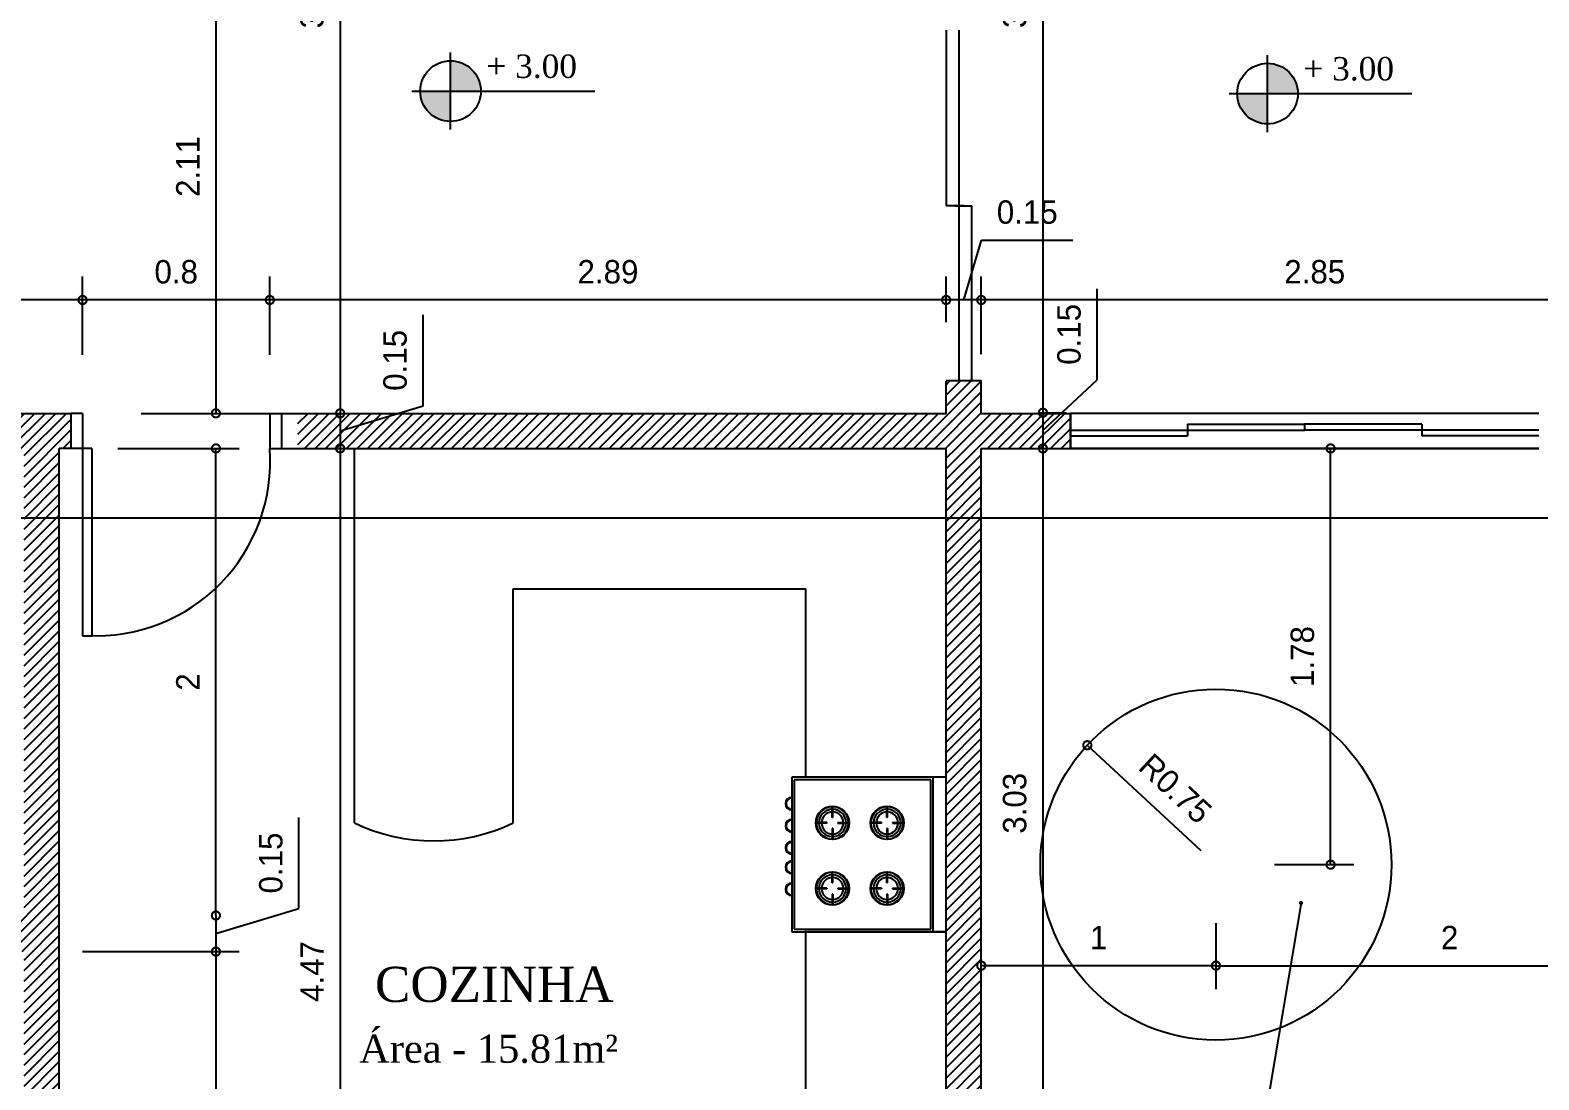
# Model space of a CAD drawing. Extents: x 130 to 509, y 87 to 225.
# Drawn here: x 300.79 to 307.24, y 127.39 to 131.88 of the extents above; entities that cross this region are included whole.
import ezdxf

# ---------------------------------------------------------------- set-up
doc = ezdxf.new("R2010")
doc.units = 0
doc.header["$LTSCALE"] = 7
doc.linetypes.add('ACAD_ISO05W100', pattern=[37.5, 24, -3, 0.5, -3, 0.5, -3, 0.5, -3])
doc.linetypes.add('HIDDEN', pattern=[0.375, 0.25, -0.125])
doc.layers.get('0').update_dxf_attribs({"linetype": 'CONTINUOUS'})
doc.layers.get('DEFPOINTS').update_dxf_attribs({"linetype": 'CONTINUOUS'})
for name, color, linetype in [('01', 7, 'CONTINUOUS'), ('02', 2, 'CONTINUOUS'), ('03', 3, 'CONTINUOUS'), ('06', 6, 'CONTINUOUS'), ('20', 2, 'CONTINUOUS'), ('20T', 2, 'HIDDEN'), ('40', 4, 'CONTINUOUS'), ('CORTE', 5, 'ACAD_ISO05W100'), ('COTAS', 7, 'CONTINUOUS'), ('TEXTO', 3, 'CONTINUOUS')]:
    doc.layers.add(name, color=color, linetype=linetype)
doc.styles.add('TIMES', font='times.ttf')
doc.dimstyles.get("Standard").update_dxf_attribs({"dimtxt": 0.18, "dimasz": 0.18, "dimexe": 0.18, "dimexo": 0.0625, "dimgap": 0.09, "dimtad": 0, "dimtih": 1, "dimtoh": 1, "dimdec": 4, "dimzin": 0, "dimdsep": 46, "dimtxsty": 'Standard', "dimcen": 0.09, "dimadec": 0, "dimazin": 0, "dimtfac": 1, "dimtdec": 4, "dimtofl": 0, "dimtmove": 0, "dimatfit": 3, "dimfxl": 1, "dimtolj": 1, "dimtzin": 0, "dimarcsym": 0})
pattern_1 = [(45, (0, -11.625876), (-0.0224506403, 0.0224506403), [])]

# ---------------------------------------------------------------- blocks, each defined once
blk = doc.blocks.new('_DOTSMALL')
at = {"color": 0, "linetype": 'ByBlock', "const_width": 0.5}
blk.add_lwpolyline([(-0.0625, 0, 1), (0.0625, 0, 1)], format="xyb", close=True, dxfattribs=at)
blk = doc.blocks.new('*D93')
at = {"color": 0, "linetype": 'ByBlock'}
for p, q in [((301.0487, 143.9741), (301.6882, 143.9741)), ((301.5882, 143.9741), (301.5882, 141.8641)), ((301.2685, 141.8641), (301.6882, 141.8641))]:
    blk.add_line(p, q, dxfattribs=at)
at = {"layer": 'DEFPOINTS', "color": 0, "linetype": 'ByBlock'}
for p in [(300.7987, 143.9741), (301.0185, 141.8641), (301.5882, 141.8641)]:
    blk.add_point(p, dxfattribs=at)
at = {"color": 0, "linetype": 'ByBlock', "xscale": 0.07, "yscale": 0.07, "zscale": 0.07}
for p, rotation in [((301.5882, 143.9741), 90), ((301.5882, 141.8641), 270)]:
    blk.add_blockref('_DOTSMALL', p, dxfattribs=dict(at, rotation=rotation))
at = {"color": 2, "linetype": 'ByBlock', "insert": (301.4682, 142.9191), "char_height": 0.1, "attachment_point": 5, "rotation": 90}
blk.add_mtext('\\A1;2.11', dxfattribs=at)
blk = doc.blocks.new('*D94')
at = {"layer": 'COTAS', "color": 0}
for p, q in [((301.9432, 128.1219), (301.9432, 128.5119)), ((301.5882, 128.0154), (301.9432, 128.1219)), ((301.5882, 128.0926), (301.5882, 127.9382)), ((301.0185, 127.9382), (301.6882, 127.9382))]:
    blk.add_line(p, q, dxfattribs=at)
at = {"layer": 'DEFPOINTS', "color": 0}
for p in [(301.5882, 128.0926), (300.7685, 127.9382), (301.5882, 127.9382)]:
    blk.add_point(p, dxfattribs=at)
at = {"layer": 'COTAS', "color": 0, "xscale": 0.07, "yscale": 0.07, "zscale": 0.07}
for p, rotation in [((301.5882, 128.0926), 90), ((301.5882, 127.9382), 270)]:
    blk.add_blockref('_DOTSMALL', p, dxfattribs=dict(at, rotation=rotation))
at = {"layer": 'COTAS', "color": 2, "insert": (301.8232, 128.3169), "char_height": 0.1, "attachment_point": 5, "rotation": 90}
blk.add_mtext('\\A1;0.15', dxfattribs=at)
blk = doc.blocks.new('*D95')
at = {"layer": 'COTAS', "color": 0}
for p, q in [((301.5882, 127.9382), (301.5882, 125.6182)), ((301.1685, 125.6182), (301.6882, 125.6182))]:
    blk.add_line(p, q, dxfattribs=at)
at = {"layer": 'DEFPOINTS', "color": 0}
for p in [(300.7685, 127.9382), (300.9185, 125.6182), (301.5882, 125.6182)]:
    blk.add_point(p, dxfattribs=at)
at = {"layer": 'COTAS', "color": 0, "xscale": 0.07, "yscale": 0.07, "zscale": 0.07}
for p, rotation in [((301.5882, 127.9382), 90), ((301.5882, 125.6182), 270)]:
    blk.add_blockref('_DOTSMALL', p, dxfattribs=dict(at, rotation=rotation))
at = {"layer": 'COTAS', "color": 2, "insert": (301.4682, 126.7782), "char_height": 0.1, "attachment_point": 5, "rotation": 90}
blk.add_mtext('\\A1;2.32', dxfattribs=at)
blk = doc.blocks.new('*D181')
at = {"layer": 'COTAS', "color": 0}
for p, q in [((301.1685, 130.0882), (301.6882, 130.0882)), ((301.5882, 128.0926), (301.5882, 130.0882))]:
    blk.add_line(p, q, dxfattribs=at)
at = {"layer": 'DEFPOINTS', "color": 0}
for p in [(300.9185, 130.0882), (301.5882, 130.0882), (301.5882, 128.0926)]:
    blk.add_point(p, dxfattribs=at)
at = {"layer": 'COTAS', "color": 0, "xscale": 0.07, "yscale": 0.07, "zscale": 0.07}
for p, rotation in [((301.5882, 130.0882), 90), ((301.5882, 128.0926), 270)]:
    blk.add_blockref('_DOTSMALL', p, dxfattribs=dict(at, rotation=rotation))
at = {"layer": 'COTAS', "color": 2, "insert": (301.4682, 129.0904), "char_height": 0.1, "attachment_point": 5, "rotation": 90}
blk.add_mtext('\\A1;2', dxfattribs=at)
blk = doc.blocks.new('*D189')
at = {"color": 0, "linetype": 'ByBlock'}
for p, q in [((305.1085, 145.414), (305.2218, 145.414)), ((305.1218, 145.414), (305.1218, 141.8668)), ((305.1085, 141.8668), (305.2218, 141.8668))]:
    blk.add_line(p, q, dxfattribs=at)
at = {"layer": 'DEFPOINTS', "color": 0, "linetype": 'ByBlock'}
for p in [(304.8585, 145.414), (304.8585, 141.8668), (305.1218, 141.8668)]:
    blk.add_point(p, dxfattribs=at)
at = {"color": 0, "linetype": 'ByBlock', "xscale": 0.07, "yscale": 0.07, "zscale": 0.07}
for p, rotation in [((305.1218, 145.414), 90), ((305.1218, 141.8668), 270)]:
    blk.add_blockref('_DOTSMALL', p, dxfattribs=dict(at, rotation=rotation))
at = {"color": 2, "linetype": 'ByBlock', "insert": (305.0018, 143.6404), "char_height": 0.1, "attachment_point": 5, "rotation": 90}
blk.add_mtext('\\A1;3.55', dxfattribs=at)
blk = doc.blocks.new('*D190')
at = {"layer": 'COTAS', "color": 0}
for p, q in [((305.3538, 130.3807), (305.3538, 130.7707)), ((305.1218, 130.1646), (305.3538, 130.3807)), ((305.1218, 130.241), (305.1218, 130.0882)), ((304.9048, 130.0882), (305.0218, 130.0882))]:
    blk.add_line(p, q, dxfattribs=at)
at = {"layer": 'DEFPOINTS', "color": 0}
for p in [(304.8585, 130.241), (305.1218, 130.0882), (305.1548, 130.0882)]:
    blk.add_point(p, dxfattribs=at)
at = {"layer": 'COTAS', "color": 0, "xscale": 0.07, "yscale": 0.07, "zscale": 0.07}
for p, rotation in [((305.1218, 130.241), 90), ((305.1218, 130.0882), 270)]:
    blk.add_blockref('_DOTSMALL', p, dxfattribs=dict(at, rotation=rotation))
at = {"layer": 'COTAS', "color": 2, "insert": (305.2338, 130.5757), "char_height": 0.1, "attachment_point": 5, "rotation": 90}
blk.add_mtext('\\A1;0.15', dxfattribs=at)
blk = doc.blocks.new('*D191')
at = {"layer": 'COTAS', "color": 0}
for p, q in [((305.1218, 130.0882), (305.1218, 127.0561)), ((305.1085, 127.0561), (305.2218, 127.0561))]:
    blk.add_line(p, q, dxfattribs=at)
at = {"layer": 'DEFPOINTS', "color": 0}
for p in [(305.1548, 130.0882), (304.8585, 127.0561), (305.1218, 127.0561)]:
    blk.add_point(p, dxfattribs=at)
at = {"layer": 'COTAS', "color": 0, "xscale": 0.07, "yscale": 0.07, "zscale": 0.07}
for p, rotation in [((305.1218, 130.0882), 90), ((305.1218, 127.0561), 270)]:
    blk.add_blockref('_DOTSMALL', p, dxfattribs=dict(at, rotation=rotation))
at = {"layer": 'COTAS', "color": 2, "insert": (305.0018, 128.5721), "char_height": 0.1, "attachment_point": 5, "rotation": 90}
blk.add_mtext('\\A1;3.03', dxfattribs=at)
blk = doc.blocks.new('*D205')
at = {"color": 0, "linetype": 'ByBlock'}
blk.add_line((305.7877, 139.9947), (305.3017, 140.4461), dxfattribs=at)
at = {"layer": 'DEFPOINTS', "color": 0, "linetype": 'ByBlock'}
for p in [(305.3017, 140.4461), (305.8511, 139.9358)]:
    blk.add_point(p, dxfattribs=at)
at = {"color": 0, "linetype": 'ByBlock', "xscale": 0.07, "yscale": 0.07, "zscale": 0.07, "rotation": 137.1084638490073}
blk.add_blockref('_DOTSMALL', (305.3017, 140.4461), dxfattribs=at)
at = {"color": 2, "linetype": 'ByBlock', "insert": (305.6777, 140.2607), "char_height": 0.1, "attachment_point": 5, "rotation": 317.10846}
blk.add_mtext('\\A1;R0.75', dxfattribs=at)
blk = doc.blocks.new('*D206')
at = {"color": 0, "linetype": 'ByBlock'}
for p, q in [((305.8611, 139.6858), (305.8611, 139.4041)), ((307.8585, 139.6858), (307.8585, 139.4041)), ((305.8611, 139.5041), (307.8585, 139.5041))]:
    blk.add_line(p, q, dxfattribs=at)
at = {"layer": 'DEFPOINTS', "color": 0, "linetype": 'ByBlock'}
for p in [(305.8611, 139.9358), (307.8585, 139.9358), (307.8585, 139.5041)]:
    blk.add_point(p, dxfattribs=at)
at = {"color": 0, "linetype": 'ByBlock', "xscale": 0.07, "yscale": 0.07, "zscale": 0.07, "rotation": 180}
blk.add_blockref('_DOTSMALL', (305.8611, 139.5041), dxfattribs=at)
at = {"color": 0, "linetype": 'ByBlock', "xscale": 0.07, "yscale": 0.07, "zscale": 0.07}
blk.add_blockref('_DOTSMALL', (307.8585, 139.5041), dxfattribs=at)
at = {"color": 2, "linetype": 'ByBlock', "insert": (306.8598, 139.6241), "char_height": 0.1, "attachment_point": 5}
blk.add_mtext('\\A1;2', dxfattribs=at)
blk = doc.blocks.new('*D209')
at = {"layer": 'COTAS', "color": 0}
for p, q in [((305.8611, 127.8782), (304.8585, 127.8782)), ((304.8585, 127.701), (304.8585, 127.7782))]:
    blk.add_line(p, q, dxfattribs=at)
at = {"layer": 'DEFPOINTS', "color": 0}
for p in [(305.8611, 128.3099), (304.8585, 127.951), (304.8585, 127.8782)]:
    blk.add_point(p, dxfattribs=at)
at = {"layer": 'COTAS', "color": 0, "xscale": 0.07, "yscale": 0.07, "zscale": 0.07, "rotation": 180}
blk.add_blockref('_DOTSMALL', (304.8585, 127.8782), dxfattribs=at)
at = {"layer": 'COTAS', "color": 0, "xscale": 0.07, "yscale": 0.07, "zscale": 0.07}
blk.add_blockref('_DOTSMALL', (305.8611, 127.8782), dxfattribs=at)
at = {"layer": 'COTAS', "color": 2, "insert": (305.3598, 127.9982), "char_height": 0.1, "attachment_point": 5}
blk.add_mtext('\\A1;1', dxfattribs=at)
blk = doc.blocks.new('*D210')
at = {"color": 0, "linetype": 'ByBlock'}
for p, q in [((306.1111, 141.7141), (306.4511, 141.7141)), ((306.3511, 139.9358), (306.3511, 141.7141)), ((306.1111, 139.9358), (306.4511, 139.9358))]:
    blk.add_line(p, q, dxfattribs=at)
at = {"layer": 'DEFPOINTS', "color": 0, "linetype": 'ByBlock'}
for p in [(305.8611, 141.7141), (306.3511, 141.7141), (305.8611, 139.9358)]:
    blk.add_point(p, dxfattribs=at)
at = {"color": 0, "linetype": 'ByBlock', "xscale": 0.07, "yscale": 0.07, "zscale": 0.07}
for p, rotation in [((306.3511, 141.7141), 90), ((306.3511, 139.9358), 270)]:
    blk.add_blockref('_DOTSMALL', p, dxfattribs=dict(at, rotation=rotation))
at = {"color": 2, "linetype": 'ByBlock', "insert": (306.2311, 140.8249), "char_height": 0.1, "attachment_point": 5, "rotation": 90}
blk.add_mtext('\\A1;1.78', dxfattribs=at)
blk = doc.blocks.new('*D245')
at = {"color": 0, "linetype": 'ByBlock'}
for p, q in [((304.8585, 130.491), (304.8585, 130.8225)), ((307.7085, 130.4882), (307.7085, 130.8225)), ((307.7085, 130.7225), (304.8585, 130.7225))]:
    blk.add_line(p, q, dxfattribs=at)
at = {"layer": 'DEFPOINTS', "color": 0, "linetype": 'ByBlock'}
for p in [(304.8585, 130.7225), (304.8585, 130.241), (307.7085, 130.2382)]:
    blk.add_point(p, dxfattribs=at)
at = {"color": 0, "linetype": 'ByBlock', "xscale": 0.07, "yscale": 0.07, "zscale": 0.07, "rotation": 180}
blk.add_blockref('_DOTSMALL', (304.8585, 130.7225), dxfattribs=at)
at = {"color": 0, "linetype": 'ByBlock', "xscale": 0.07, "yscale": 0.07, "zscale": 0.07}
blk.add_blockref('_DOTSMALL', (307.7085, 130.7225), dxfattribs=at)
at = {"color": 2, "linetype": 'ByBlock', "insert": (306.2835, 130.8425), "char_height": 0.1, "attachment_point": 5}
blk.add_mtext('\\A1;2.85', dxfattribs=at)
blk = doc.blocks.new('*D246')
at = {"layer": '01', "color": 0}
for p, q in [((304.7835, 130.7225), (304.86, 130.9775)), ((304.86, 130.9775), (305.25, 130.9775)), ((304.7085, 130.6282), (304.7085, 130.8225)), ((304.8585, 130.7225), (304.7085, 130.7225))]:
    blk.add_line(p, q, dxfattribs=at)
at = {"layer": 'DEFPOINTS', "color": 0}
for p in [(304.7085, 130.7225), (304.7085, 130.3782), (304.8585, 130.241)]:
    blk.add_point(p, dxfattribs=at)
at = {"layer": '01', "color": 0, "xscale": 0.07, "yscale": 0.07, "zscale": 0.07, "rotation": 180}
blk.add_blockref('_DOTSMALL', (304.7085, 130.7225), dxfattribs=at)
at = {"layer": '01', "color": 0, "xscale": 0.07, "yscale": 0.07, "zscale": 0.07}
blk.add_blockref('_DOTSMALL', (304.8585, 130.7225), dxfattribs=at)
at = {"layer": '01', "color": 2, "insert": (305.055, 131.0975), "char_height": 0.1, "attachment_point": 5}
blk.add_mtext('\\A1;0.15', dxfattribs=at)
blk = doc.blocks.new('*D247')
at = {"layer": '01', "color": 0}
for p, q in [((301.8185, 130.4882), (301.8185, 130.8225)), ((304.7085, 130.7225), (301.8185, 130.7225))]:
    blk.add_line(p, q, dxfattribs=at)
at = {"layer": 'DEFPOINTS', "color": 0}
for p in [(301.8185, 130.7225), (304.7085, 130.3782), (301.8185, 130.2382)]:
    blk.add_point(p, dxfattribs=at)
at = {"layer": '01', "color": 0, "xscale": 0.07, "yscale": 0.07, "zscale": 0.07, "rotation": 180}
blk.add_blockref('_DOTSMALL', (301.8185, 130.7225), dxfattribs=at)
at = {"layer": '01', "color": 0, "xscale": 0.07, "yscale": 0.07, "zscale": 0.07}
blk.add_blockref('_DOTSMALL', (304.7085, 130.7225), dxfattribs=at)
at = {"layer": '01', "color": 2, "insert": (303.2635, 130.8425), "char_height": 0.1, "attachment_point": 5}
blk.add_mtext('\\A1;2.89', dxfattribs=at)
blk = doc.blocks.new('*D248')
at = {"layer": '01', "color": 0}
for p, q in [((301.0185, 130.4882), (301.0185, 130.8225)), ((301.8185, 130.7225), (301.0185, 130.7225))]:
    blk.add_line(p, q, dxfattribs=at)
at = {"layer": 'DEFPOINTS', "color": 0}
for p in [(301.0185, 130.7225), (301.0185, 130.2382), (301.8185, 130.2382)]:
    blk.add_point(p, dxfattribs=at)
at = {"layer": '01', "color": 0, "xscale": 0.07, "yscale": 0.07, "zscale": 0.07, "rotation": 180}
blk.add_blockref('_DOTSMALL', (301.0185, 130.7225), dxfattribs=at)
at = {"layer": '01', "color": 0, "xscale": 0.07, "yscale": 0.07, "zscale": 0.07}
blk.add_blockref('_DOTSMALL', (301.8185, 130.7225), dxfattribs=at)
at = {"layer": '01', "color": 2, "insert": (301.4185, 130.8425), "char_height": 0.1, "attachment_point": 5}
blk.add_mtext('\\A1;0.8', dxfattribs=at)
blk = doc.blocks.new('*D249')
at = {"layer": '01', "color": 0}
for p, q in [((299.4785, 130.4882), (299.4785, 130.8225)), ((301.0185, 130.7225), (299.4785, 130.7225))]:
    blk.add_line(p, q, dxfattribs=at)
at = {"layer": 'DEFPOINTS', "color": 0}
for p in [(299.4785, 130.7225), (299.4785, 130.2382), (301.0185, 130.2382)]:
    blk.add_point(p, dxfattribs=at)
at = {"layer": '01', "color": 0, "xscale": 0.07, "yscale": 0.07, "zscale": 0.07, "rotation": 180}
blk.add_blockref('_DOTSMALL', (299.4785, 130.7225), dxfattribs=at)
at = {"layer": '01', "color": 0, "xscale": 0.07, "yscale": 0.07, "zscale": 0.07}
blk.add_blockref('_DOTSMALL', (301.0185, 130.7225), dxfattribs=at)
at = {"layer": '01', "color": 2, "insert": (300.2485, 130.8425), "char_height": 0.1, "attachment_point": 5}
blk.add_mtext('\\A1;1.54', dxfattribs=at)
blk = doc.blocks.new('*D251')
at = {"color": 0, "linetype": 'ByBlock'}
for p, q in [((301.6365, 133.7882), (302.2191, 133.7882)), ((302.1191, 133.7882), (302.1191, 130.2382)), ((301.5185, 130.2382), (302.2191, 130.2382))]:
    blk.add_line(p, q, dxfattribs=at)
at = {"layer": 'DEFPOINTS', "color": 0, "linetype": 'ByBlock'}
for p in [(301.3865, 133.7882), (301.2685, 130.2382), (302.1191, 130.2382)]:
    blk.add_point(p, dxfattribs=at)
at = {"color": 0, "linetype": 'ByBlock', "xscale": 0.07, "yscale": 0.07, "zscale": 0.07}
for p, rotation in [((302.1191, 133.7882), 90), ((302.1191, 130.2382), 270)]:
    blk.add_blockref('_DOTSMALL', p, dxfattribs=dict(at, rotation=rotation))
at = {"color": 2, "linetype": 'ByBlock', "insert": (301.9991, 132.0132), "char_height": 0.1, "attachment_point": 5, "rotation": 90}
blk.add_mtext('\\A1;3.55', dxfattribs=at)
blk = doc.blocks.new('*D252')
at = {"layer": 'COTAS', "color": 0}
for p, q in [((302.4741, 130.2697), (302.4741, 130.6597)), ((302.1191, 130.1632), (302.4741, 130.2697)), ((302.1191, 130.2382), (302.1191, 130.0882)), ((302.1185, 130.0882), (302.2191, 130.0882))]:
    blk.add_line(p, q, dxfattribs=at)
at = {"layer": 'DEFPOINTS', "color": 0}
for p in [(301.2685, 130.2382), (301.8685, 130.0882), (302.1191, 130.0882)]:
    blk.add_point(p, dxfattribs=at)
at = {"layer": 'COTAS', "color": 0, "xscale": 0.07, "yscale": 0.07, "zscale": 0.07}
for p, rotation in [((302.1191, 130.2382), 90), ((302.1191, 130.0882), 270)]:
    blk.add_blockref('_DOTSMALL', p, dxfattribs=dict(at, rotation=rotation))
at = {"layer": 'COTAS', "color": 2, "insert": (302.3541, 130.4647), "char_height": 0.1, "attachment_point": 5, "rotation": 90}
blk.add_mtext('\\A1;0.15', dxfattribs=at)
blk = doc.blocks.new('*D253')
at = {"layer": 'COTAS', "color": 0}
for p, q in [((302.1191, 130.0882), (302.1191, 125.6182)), ((301.9614, 125.6182), (302.0191, 125.6182))]:
    blk.add_line(p, q, dxfattribs=at)
at = {"layer": 'DEFPOINTS', "color": 0}
for p in [(301.8685, 130.0882), (302.1191, 125.6182), (302.2114, 125.6182)]:
    blk.add_point(p, dxfattribs=at)
at = {"layer": 'COTAS', "color": 0, "xscale": 0.07, "yscale": 0.07, "zscale": 0.07}
for p, rotation in [((302.1191, 130.0882), 90), ((302.1191, 125.6182), 270)]:
    blk.add_blockref('_DOTSMALL', p, dxfattribs=dict(at, rotation=rotation))
at = {"layer": 'COTAS', "color": 2, "insert": (301.9991, 127.8532), "char_height": 0.1, "attachment_point": 5, "rotation": 90}
blk.add_mtext('\\A1;4.47', dxfattribs=at)

msp = doc.modelspace()

# ---------------------------------------------------------------- hatches: boundary and pattern name
at = {"layer": '01'}
h = msp.add_hatch(color=256, dxfattribs=at)
h.paths.add_polyline_path([(302.5907, 131.7445), (302.5907, 131.6149), (302.7203, 131.6149, 0.414214)])
h.paths.add_polyline_path([(302.5907, 131.6149), (302.4612, 131.6149, 0.414214), (302.5907, 131.4854)])
h = msp.add_hatch(color=256, dxfattribs=at)
h.paths.add_polyline_path([(306.0818, 131.7338), (306.0818, 131.6042), (306.2114, 131.6042, 0.414214)])
h.paths.add_polyline_path([(306.0818, 131.6042), (305.9522, 131.6042, 0.414214), (306.0818, 131.4746)])
at = {"layer": 'COTAS'}
h = msp.add_hatch(dxfattribs=at)
h.set_pattern_fill('ANSI31', color=256, scale=0.01, style=0)
h.set_pattern_definition(pattern_1)
h.paths.add_polyline_path([(305.2391, 130.2382), (304.8585, 130.2382), (304.8585, 130.3782), (304.7085, 130.3782), (304.7085, 130.2382), (301.9385, 130.2382), (301.9385, 130.0882), (304.7085, 130.0882), (304.8585, 130.0882), (305.2391, 130.0882)])
h = msp.add_hatch(dxfattribs=at)
h.set_pattern_fill('ANSI31', color=256, scale=0.01, style=0)
h.set_pattern_definition(pattern_1)
h.paths.add_polyline_path([(300.9685, 130.2382), (299.4785, 130.2382), (299.4785, 130.0882), (300.7685, 130.0882), (300.7685, 128.0882), (300.1585, 128.0882), (300.1585, 127.9382), (300.7685, 127.9382), (300.7685, 125.6182), (300.9185, 125.6182), (300.9185, 130.0882), (300.9685, 130.0882)])
h = msp.add_hatch(dxfattribs=at)
h.set_pattern_fill('ANSI31', color=256, scale=0.01, style=0)
h.set_pattern_definition(pattern_1)
h.paths.add_polyline_path([(304.8585, 130.0882), (304.7085, 130.0882), (304.7085, 127.1182), (304.6656, 127.0753), (304.7717, 126.9693), (304.8585, 127.0561)])

# ---------------------------------------------------------------- linework, layer by layer
at = {"layer": '02'}
for p, q in [((307.2409, 130.2382), (305.2391, 130.2382)), ((307.2409, 130.0882), (305.2391, 130.0882)), ((305.2391, 130.0882), (307.2409, 130.0882))]:
    msp.add_line(p, q, dxfattribs=at)
at = {"layer": '03'}
for p, q in [((304.7085, 131.8754), (304.7085, 131.1254)), ((304.7635, 130.3782), (304.7635, 131.8754)), ((304.7835, 131.1254), (304.7085, 131.1254)), ((304.746, 131.1254), (304.8185, 131.1254)), ((304.8185, 130.3782), (304.8185, 131.1254)), ((305.2391, 130.1668), (306.24, 130.1668)), ((305.7396, 130.1918), (305.7396, 130.1418)), ((305.7396, 130.1918), (306.24, 130.1918)), ((305.7396, 130.1918), (306.24, 130.1918)), ((306.24, 130.1918), (306.24, 130.1668)), ((306.24, 130.1918), (306.24, 130.1668)), ((306.7405, 130.1918), (306.24, 130.1918)), ((306.7405, 130.1918), (306.24, 130.1918)), ((307.2409, 130.1668), (306.24, 130.1668)), ((306.7405, 130.1918), (306.7405, 130.1418)), ((305.2391, 130.1418), (305.7396, 130.1418)), ((307.2409, 130.1418), (306.7405, 130.1418))]:
    msp.add_line(p, q, dxfattribs=at)
at = {"layer": '06'}
for p, q in [((304.7085, 130.3782), (304.8585, 130.3782)), ((304.7085, 130.2382), (304.7085, 130.3754)), ((304.8585, 130.2382), (304.8585, 130.3782)), ((299.3285, 130.2382), (300.9685, 130.2382)), ((300.9685, 130.2382), (300.9685, 130.0882)), ((301.8685, 130.2382), (304.7085, 130.2382)), ((301.8685, 130.2382), (301.8685, 130.0882)), ((304.8585, 130.2382), (305.2391, 130.2382)), ((305.1891, 130.2382), (305.2391, 130.2382)), ((305.2391, 130.0882), (305.2391, 130.2382)), ((305.2391, 130.0882), (305.2391, 130.2382)), ((305.2391, 130.2382), (305.2391, 130.0882)), ((300.9185, 125.6182), (300.9185, 130.0882)), ((300.9685, 130.0882), (300.9185, 130.0882)), ((301.8685, 130.0882), (304.7085, 130.0882)), ((304.7085, 127.1182), (304.7085, 130.0882)), ((304.8585, 127.0561), (304.8585, 130.0882)), ((304.8585, 130.0882), (305.2391, 130.0882)), ((305.1891, 130.0882), (305.2391, 130.0882))]:
    msp.add_line(p, q, dxfattribs=at)
at = {"layer": '20'}
for p, q in [((302.5907, 131.4503), (302.5907, 131.7796)), ((306.0818, 131.4395), (306.0818, 131.7689)), ((302.426, 131.6149), (303.2068, 131.6149)), ((305.9171, 131.6042), (306.6979, 131.6042)), ((300.9685, 130.2382), (300.9685, 130.0882)), ((302.1801, 128.4882), (302.1801, 130.0882)), ((302.8589, 129.4882), (304.1085, 129.4882)), ((302.8589, 128.4882), (302.8589, 129.4882)), ((304.1085, 128.6835), (304.1085, 129.4882)), ((301.0185, 129.2882), (301.0585, 129.2882)), ((304.7085, 128.6835), (304.0485, 128.6835)), ((304.0485, 128.6835), (304.0485, 128.5973)), ((304.0595, 128.6725), (304.0595, 128.0345)), ((304.6425, 128.6725), (304.0595, 128.6725)), ((304.7085, 128.6835), (304.1035, 128.6835)), ((304.6425, 128.0345), (304.6425, 128.6725)), ((304.6535, 128.0235), (304.6535, 128.6835)), ((304.7085, 128.0235), (304.7085, 128.6835)), ((304.0485, 128.5973), (304.0485, 128.5436)), ((304.0485, 128.5436), (304.0485, 128.5031)), ((304.0485, 128.5031), (304.0485, 128.4493)), ((304.1992, 128.4893), (304.1992, 128.4871)), ((304.2238, 128.5118), (304.2216, 128.5118)), ((304.2463, 128.4893), (304.2463, 128.4871)), ((304.4327, 128.4893), (304.4327, 128.4871)), ((304.4573, 128.5118), (304.4551, 128.5118)), ((304.4798, 128.4893), (304.4798, 128.4871)), ((304.0485, 128.4493), (304.0485, 128.4088)), ((304.2238, 128.4646), (304.2216, 128.4646)), ((304.4573, 128.4646), (304.4551, 128.4646)), ((304.0485, 128.4088), (304.0485, 128.355)), ((304.0485, 128.355), (304.0485, 128.3254)), ((304.0485, 128.3254), (304.0485, 128.2717)), ((304.0485, 128.2717), (304.0485, 128.2311)), ((304.0485, 128.2311), (304.0485, 128.1774)), ((304.2238, 128.2316), (304.2216, 128.2316)), ((304.4573, 128.2316), (304.4551, 128.2316)), ((304.0485, 128.1774), (304.0485, 128.0235)), ((304.1992, 128.2091), (304.1992, 128.2069)), ((304.2238, 128.1844), (304.2216, 128.1844)), ((304.2463, 128.2091), (304.2463, 128.2069)), ((304.4327, 128.2091), (304.4327, 128.2069)), ((304.4573, 128.1844), (304.4551, 128.1844)), ((304.4798, 128.2091), (304.4798, 128.2069)), ((304.0595, 128.0345), (304.6425, 128.0345)), ((304.0485, 128.0235), (304.7085, 128.0235)), ((304.7085, 128.0235), (304.1035, 128.0235)), ((304.1085, 127.296), (304.1085, 128.0235))]:
    msp.add_line(p, q, dxfattribs=at)
for points in [[(304.2216, 128.5118), (304.2216, 128.5573)], [(304.2238, 128.5118), (304.2238, 128.5573)], [(304.4551, 128.5118), (304.4551, 128.5573)], [(304.4573, 128.5118), (304.4573, 128.5573)], [(304.1992, 128.4893), (304.1536, 128.4893)], [(304.1992, 128.4871), (304.1536, 128.4871)], [(304.2463, 128.4893), (304.2919, 128.4893)], [(304.2463, 128.4871), (304.2919, 128.4871)], [(304.4327, 128.4893), (304.3871, 128.4893)], [(304.4327, 128.4871), (304.3871, 128.4871)], [(304.4798, 128.4893), (304.5253, 128.4893)], [(304.4798, 128.4871), (304.5253, 128.4871)], [(304.2216, 128.4646), (304.2216, 128.4191)], [(304.2238, 128.4646), (304.2238, 128.4191)], [(304.4551, 128.4646), (304.4551, 128.4191)], [(304.4573, 128.4646), (304.4573, 128.4191)], [(304.2216, 128.2316), (304.2216, 128.2771)], [(304.2238, 128.2316), (304.2238, 128.2771)], [(304.4551, 128.2316), (304.4551, 128.2771)], [(304.4573, 128.2316), (304.4573, 128.2771)], [(304.1992, 128.2091), (304.1536, 128.2091)], [(304.1992, 128.2069), (304.1536, 128.2069)], [(304.2216, 128.1844), (304.2216, 128.1389)], [(304.2238, 128.1844), (304.2238, 128.1389)], [(304.2463, 128.2091), (304.2919, 128.2091)], [(304.2463, 128.2069), (304.2919, 128.2069)], [(304.4327, 128.2091), (304.3871, 128.2091)], [(304.4327, 128.2069), (304.3871, 128.2069)], [(304.4551, 128.1844), (304.4551, 128.1389)], [(304.4573, 128.1844), (304.4573, 128.1389)], [(304.4798, 128.2091), (304.5253, 128.2091)], [(304.4798, 128.2069), (304.5253, 128.2069)]]:
    msp.add_lwpolyline(points, dxfattribs=at)
for centre, radius in [((302.5907, 131.6149), 0.1296), ((306.0818, 131.6042), 0.1296), ((305.8611, 128.3099), 0.7499), ((304.2227, 128.4882), 0.0712), ((304.4562, 128.4882), 0.0712), ((304.2227, 128.208), 0.0712), ((304.4562, 128.208), 0.0712)]:
    msp.add_circle(centre, radius, dxfattribs=at)
for centre, radius, start, end in [((304.0485, 128.5705), 0.0269, 90, 270), ((304.0485, 128.5705), 0.0236, 90, 270), ((304.2227, 128.4882), 0.0691, 90.91173, 179.08827), ((304.2227, 128.4882), 0.0581, 91.08404, 178.91596), ((304.2227, 128.4882), 0.0691, 0.91173, 89.08827), ((304.2227, 128.4882), 0.0581, 1.08404, 88.91596), ((304.4562, 128.4882), 0.0691, 90.91173, 179.08827), ((304.4562, 128.4882), 0.0581, 91.08404, 178.91596), ((304.4562, 128.4882), 0.0691, 0.91173, 89.08827), ((304.4562, 128.4882), 0.0581, 1.08404, 88.91596), ((302.5195, 129.1977), 0.7865, 244.43514, 295.56486), ((304.0485, 128.4762), 0.0269, 90, 270), ((304.0485, 128.4762), 0.0236, 90, 270), ((304.2227, 128.4882), 0.0691, 180.91173, 269.08827), ((304.2227, 128.4882), 0.0581, 181.08404, 268.91596), ((304.2227, 128.4882), 0.0471, 91.33702, 178.66298), ((304.2227, 128.4882), 0.0471, 181.33702, 268.66298), ((304.2227, 128.4882), 0.0471, 1.33702, 88.66298), ((304.2227, 128.4882), 0.0691, 270.91173, 359.08827), ((304.2227, 128.4882), 0.0581, 271.08404, 358.91596), ((304.2227, 128.4882), 0.0471, 271.33702, 358.66298), ((304.4562, 128.4882), 0.0691, 180.91173, 269.08827), ((304.4562, 128.4882), 0.0581, 181.08404, 268.91596), ((304.4562, 128.4882), 0.0471, 91.33702, 178.66298), ((304.4562, 128.4882), 0.0471, 181.33702, 268.66298), ((304.4562, 128.4882), 0.0471, 1.33702, 88.66298), ((304.4562, 128.4882), 0.0471, 271.33702, 358.66298), ((304.4562, 128.4882), 0.0581, 271.08404, 358.91596), ((304.4562, 128.4882), 0.0691, 270.91173, 359.08827), ((304.0485, 128.3819), 0.0269, 90, 270), ((304.0485, 128.3819), 0.0236, 90, 270), ((304.0485, 128.2986), 0.0269, 90, 270), ((304.0485, 128.2986), 0.0236, 90, 270), ((304.0485, 128.2043), 0.0269, 90, 270), ((304.0485, 128.2043), 0.0236, 90, 270), ((304.2227, 128.208), 0.0691, 90.91173, 179.08827), ((304.2227, 128.208), 0.0581, 91.08404, 178.91596), ((304.2227, 128.208), 0.0471, 91.33702, 178.66298), ((304.2227, 128.208), 0.0691, 0.91173, 89.08827), ((304.2227, 128.208), 0.0581, 1.08404, 88.91596), ((304.2227, 128.208), 0.0471, 1.33702, 88.66298), ((304.4562, 128.208), 0.0691, 90.91173, 179.08827), ((304.4562, 128.208), 0.0581, 91.08404, 178.91596), ((304.4562, 128.208), 0.0471, 91.33702, 178.66298), ((304.4562, 128.208), 0.0691, 0.91173, 89.08827), ((304.4562, 128.208), 0.0581, 1.08404, 88.91596), ((304.4562, 128.208), 0.0471, 1.33702, 88.66298), ((304.2227, 128.208), 0.0691, 180.91173, 269.08827), ((304.2227, 128.208), 0.0581, 181.08404, 268.91596), ((304.2227, 128.208), 0.0471, 181.33702, 268.66298), ((304.2227, 128.208), 0.0691, 270.91173, 359.08827), ((304.2227, 128.208), 0.0581, 271.08404, 358.91596), ((304.2227, 128.208), 0.0471, 271.33702, 358.66298), ((304.4562, 128.208), 0.0691, 180.91173, 269.08827), ((304.4562, 128.208), 0.0581, 181.08404, 268.91596), ((304.4562, 128.208), 0.0471, 181.33702, 268.66298), ((304.4562, 128.208), 0.0471, 271.33702, 358.66298), ((304.4562, 128.208), 0.0691, 270.91173, 359.08827), ((304.4562, 128.208), 0.0581, 271.08404, 358.91596)]:
    msp.add_arc(centre, radius, start, end, dxfattribs=at)
at = {"layer": '20T'}
msp.add_arc((301.0748, 130.0331), 0.7457, 267.21021, 4.24023, dxfattribs=at)
at = {"layer": '40'}
for p, q in [((301.0185, 130.2382), (300.9685, 130.2382)), ((301.0185, 130.2382), (301.0185, 129.2882)), ((301.8185, 130.2382), (301.8685, 130.2382)), ((301.8185, 130.2382), (301.8185, 130.0882)), ((301.0585, 130.0882), (300.9685, 130.0882)), ((301.0585, 130.0882), (301.0585, 129.2882)), ((301.8185, 130.0882), (301.8685, 130.0882))]:
    msp.add_line(p, q, dxfattribs=at)
at = {"layer": 'CORTE'}
msp.add_line((284.0201, 129.7915), (311.7397, 129.7915), dxfattribs=at)

# ---------------------------------------------------------------- texts
at = {"layer": 'TEXTO', "style": 'TIMES'}
for s, height, p in [('+ 3.00', 0.1, (302.7438, 131.6714)), ('+ 3.00', 0.1, (306.2349, 131.6607)), ('COZINHA', 0.15, (302.2679, 127.7235)), ('Área - 15.81m²', 0.12, (302.2002, 127.4634))]:
    msp.add_text(s, height=height, dxfattribs=at).set_placement(p)

# ---------------------------------------------------------------- dimensions: what is measured, and where the dimension line sits
at = {"layer": '01'}
for base, p1, p2, override, picture, middle in [((304.7085, 130.7225), (304.8585, 130.241), (304.7085, 130.3782), {"dimtxt": 0.1, "dimasz": 0.07, "dimexe": 0.1, "dimexo": 0.25, "dimgap": 0.07, "dimtad": 1, "dimtih": 0, "dimtoh": 0, "dimdec": 2, "dimzin": 8, "dimblk1": 'DOTSMALL', "dimblk2": 'DOTSMALL', "dimsah": 1, "dimcen": -0.1, "dimse1": 1, "dimclrt": 2, "dimtdec": 2, "dimtofl": 1, "dimtmove": 1}, '*D246', (304.93, 131.0975)), ((299.4785, 130.7225), (301.0185, 130.2382), (299.4785, 130.2382), {"dimtxt": 0.1, "dimasz": 0.07, "dimexe": 0.1, "dimexo": 0.25, "dimgap": 0.07, "dimtad": 1, "dimtih": 0, "dimtoh": 0, "dimdec": 2, "dimzin": 8, "dimblk1": 'DOTSMALL', "dimblk2": 'DOTSMALL', "dimsah": 1, "dimcen": -0.1, "dimse1": 1, "dimclrt": 2, "dimtdec": 2, "dimtofl": 1, "dimtmove": 1}, '*D249', (300.2485, 130.8425)), ((301.0185, 130.7225), (301.8185, 130.2382), (301.0185, 130.2382), {"dimtxt": 0.1, "dimasz": 0.07, "dimexe": 0.1, "dimexo": 0.25, "dimgap": 0.07, "dimtad": 1, "dimtih": 0, "dimtoh": 0, "dimdec": 2, "dimzin": 8, "dimblk1": 'DOTSMALL', "dimblk2": 'DOTSMALL', "dimsah": 1, "dimcen": -0.1, "dimse1": 1, "dimclrt": 2, "dimtdec": 2, "dimtofl": 1, "dimtmove": 1}, '*D248', (301.4185, 130.8425)), ((301.8185, 130.7225), (304.7085, 130.3782), (301.8185, 130.2382), {"dimtxt": 0.1, "dimasz": 0.07, "dimexe": 0.1, "dimexo": 0.25, "dimgap": 0.07, "dimtad": 1, "dimtih": 0, "dimtoh": 0, "dimdec": 2, "dimzin": 8, "dimblk1": 'DOTSMALL', "dimblk2": 'DOTSMALL', "dimsah": 1, "dimcen": -0.1, "dimse1": 1, "dimclrt": 2, "dimtdec": 2, "dimtofl": 1, "dimtmove": 1}, '*D247', (303.2635, 130.8425)), ((304.8585, 130.7225), (307.7085, 130.2382), (304.8585, 130.241), {"dimtxt": 0.1, "dimasz": 0.07, "dimexe": 0.1, "dimexo": 0.25, "dimgap": 0.07, "dimtad": 1, "dimtih": 0, "dimtoh": 0, "dimdec": 2, "dimzin": 8, "dimblk1": 'DOTSMALL', "dimblk2": 'DOTSMALL', "dimsah": 1, "dimcen": -0.1, "dimclrt": 2, "dimtdec": 2, "dimtofl": 1}, '*D245', (306.2835, 130.8425))]:
    dim = msp.add_linear_dim(base=base, p1=p1, p2=p2, dimstyle='Standard', override=override, dxfattribs=at)
    dim.commit()
    dim.dimension.update_dxf_attribs({"geometry": picture, "text_midpoint": middle})
at = {"layer": 'COTAS'}
for base, p1, p2, override, picture, middle in [((302.1191, 130.2382), (301.3865, 133.7882), (301.2685, 130.2382), {"dimtxt": 0.1, "dimasz": 0.07, "dimexe": 0.1, "dimexo": 0.25, "dimgap": 0.07, "dimtad": 1, "dimtih": 0, "dimtoh": 0, "dimdec": 2, "dimzin": 8, "dimblk1": 'DOTSMALL', "dimblk2": 'DOTSMALL', "dimsah": 1, "dimcen": -0.1, "dimclrt": 2, "dimtdec": 2, "dimtofl": 1}, '*D251', (301.9991, 132.0132)), ((302.1191, 130.0882), (301.2685, 130.2382), (301.8685, 130.0882), {"dimtxt": 0.1, "dimasz": 0.07, "dimexe": 0.1, "dimexo": 0.25, "dimgap": 0.07, "dimtad": 1, "dimtih": 0, "dimtoh": 0, "dimdec": 2, "dimzin": 8, "dimblk1": 'DOTSMALL', "dimblk2": 'DOTSMALL', "dimsah": 1, "dimcen": -0.1, "dimse1": 1, "dimclrt": 2, "dimtdec": 2, "dimtofl": 1, "dimtmove": 1}, '*D252', (302.3541, 130.3397)), ((301.5882, 130.0882), (301.5882, 128.0926), (300.9185, 130.0882), {"dimtxt": 0.1, "dimasz": 0.07, "dimexe": 0.1, "dimexo": 0.25, "dimgap": 0.07, "dimtad": 1, "dimtih": 0, "dimtoh": 0, "dimdec": 2, "dimzin": 8, "dimblk1": 'DOTSMALL', "dimblk2": 'DOTSMALL', "dimsah": 1, "dimcen": -0.1, "dimse1": 1, "dimclrt": 2, "dimtdec": 2, "dimtofl": 1, "dimtmove": 1}, '*D181', (301.4682, 129.0904)), ((302.1191, 125.6182), (301.8685, 130.0882), (302.2114, 125.6182), {"dimtxt": 0.1, "dimasz": 0.07, "dimexe": 0.1, "dimexo": 0.25, "dimgap": 0.07, "dimtad": 1, "dimtih": 0, "dimtoh": 0, "dimdec": 2, "dimzin": 8, "dimblk1": 'DOTSMALL', "dimblk2": 'DOTSMALL', "dimsah": 1, "dimcen": -0.1, "dimse1": 1, "dimclrt": 2, "dimtdec": 2, "dimtofl": 1, "dimtmove": 1}, '*D253', (301.9991, 127.8532)), ((305.1218, 127.0561), (305.1548, 130.0882), (304.8585, 127.0561), {"dimtxt": 0.1, "dimasz": 0.07, "dimexe": 0.1, "dimexo": 0.25, "dimgap": 0.07, "dimtad": 1, "dimtih": 0, "dimtoh": 0, "dimdec": 2, "dimzin": 8, "dimblk1": 'DOTSMALL', "dimblk2": 'DOTSMALL', "dimsah": 1, "dimcen": -0.1, "dimse1": 1, "dimclrt": 2, "dimtdec": 2, "dimtofl": 1, "dimtmove": 1}, '*D191', (305.0018, 128.5721)), ((301.5882, 127.9382), (301.5882, 128.0926), (300.7685, 127.9382), {"dimtxt": 0.1, "dimasz": 0.07, "dimexe": 0.1, "dimexo": 0.25, "dimgap": 0.07, "dimtad": 1, "dimtih": 0, "dimtoh": 0, "dimdec": 2, "dimzin": 8, "dimblk1": 'DOTSMALL', "dimblk2": 'DOTSMALL', "dimsah": 1, "dimcen": -0.1, "dimse1": 1, "dimclrt": 2, "dimtdec": 2, "dimtofl": 1, "dimtmove": 1}, '*D94', (301.8232, 128.1919)), ((301.5882, 125.6182), (300.7685, 127.9382), (300.9185, 125.6182), {"dimtxt": 0.1, "dimasz": 0.07, "dimexe": 0.1, "dimexo": 0.25, "dimgap": 0.07, "dimtad": 1, "dimtih": 0, "dimtoh": 0, "dimdec": 2, "dimzin": 8, "dimblk1": 'DOTSMALL', "dimblk2": 'DOTSMALL', "dimsah": 1, "dimcen": -0.1, "dimse1": 1, "dimclrt": 2, "dimtdec": 2, "dimtofl": 1, "dimtmove": 1}, '*D95', (301.4682, 126.7782))]:
    dim = msp.add_linear_dim(base=base, p1=p1, p2=p2, angle=90, dimstyle='Standard', override=override, dxfattribs=at)
    dim.commit()
    dim.dimension.update_dxf_attribs({"geometry": picture, "text_midpoint": middle})
for base, p1, p2, picture, middle in [((305.1218, 130.241), (304.8585, 133.7882), (304.8585, 130.241), '*D189', (305.0018, 132.0146)), ((301.5882, 130.2382), (300.7987, 132.3482), (301.0185, 130.2382), '*D93', (301.4682, 131.2932)), ((306.3511, 130.0882), (305.8611, 128.3099), (305.8611, 130.0882), '*D210', (306.2311, 129.1991))]:
    dim = msp.add_linear_dim(base=base, p1=p1, p2=p2, angle=90, dimstyle='Standard', override={"dimtxt": 0.1, "dimasz": 0.07, "dimexe": 0.1, "dimexo": 0.25, "dimgap": 0.07, "dimtad": 1, "dimtih": 0, "dimtoh": 0, "dimdec": 2, "dimzin": 8, "dimblk1": 'DOTSMALL', "dimblk2": 'DOTSMALL', "dimsah": 1, "dimcen": -0.1, "dimclrt": 2, "dimtdec": 2, "dimtofl": 1}, dxfattribs=at)
    dim.commit()
    dim.dimension.update_dxf_attribs({"geometry": picture, "text_midpoint": middle, "insert": (0, -11.6259)})
dim = msp.add_linear_dim(base=(305.1218, 130.0882), p1=(304.8585, 130.241), p2=(305.1548, 130.0882), angle=90, dimstyle='Standard', override={"dimtxt": 0.1, "dimasz": 0.07, "dimexe": 0.1, "dimexo": 0.25, "dimgap": 0.07, "dimtad": 1, "dimtih": 0, "dimtoh": 0, "dimdec": 2, "dimzin": 8, "dimblk1": 'DOTSMALL', "dimblk2": 'DOTSMALL', "dimsah": 1, "dimcen": -0.1, "dimse1": 1, "dimclrt": 2, "dimtdec": 2, "dimtofl": 1, "dimtmove": 1}, dxfattribs=at)
dim.commit()
dim.dimension.update_dxf_attribs({"geometry": '*D190', "text_midpoint": (305.3538, 130.4507), "dimtype": 160})
dim = msp.add_radius_dim(center=(305.8611, 128.3099), mpoint=(305.3117, 128.8203), dimstyle='Standard', override={"dimtxt": 0.1, "dimasz": 0.07, "dimexe": 0.1, "dimexo": 0.25, "dimgap": 0.07, "dimtad": 1, "dimtih": 0, "dimtoh": 0, "dimdec": 2, "dimzin": 8, "dimblk1": 'DOTSMALL', "dimblk2": 'DOTSMALL', "dimsah": 1, "dimcen": -0.1, "dimclrt": 2, "dimtdec": 2, "dimtofl": 1}, dxfattribs=at)
dim.commit()
dim.dimension.update_dxf_attribs({"geometry": '*D205', "text_midpoint": (305.606, 128.5469), "dimtype": 164, "insert": (0.01, -11.6259)})
dim = msp.add_linear_dim(base=(304.8585, 127.8782), p1=(305.8611, 128.3099), p2=(304.8585, 127.951), dimstyle='Standard', override={"dimtxt": 0.1, "dimasz": 0.07, "dimexe": 0.1, "dimexo": 0.25, "dimgap": 0.07, "dimtad": 1, "dimtih": 0, "dimtoh": 0, "dimdec": 2, "dimzin": 8, "dimblk1": 'DOTSMALL', "dimblk2": 'DOTSMALL', "dimsah": 1, "dimcen": -0.1, "dimse1": 1, "dimclrt": 2, "dimtdec": 2, "dimtofl": 1, "dimtmove": 1}, dxfattribs=at)
dim.commit()
dim.dimension.update_dxf_attribs({"geometry": '*D209', "text_midpoint": (305.3598, 127.9982)})
dim = msp.add_linear_dim(base=(307.8585, 127.8782), p1=(305.8611, 128.3099), p2=(307.8585, 128.3099), dimstyle='Standard', override={"dimtxt": 0.1, "dimasz": 0.07, "dimexe": 0.1, "dimexo": 0.25, "dimgap": 0.07, "dimtad": 1, "dimtih": 0, "dimtoh": 0, "dimdec": 2, "dimzin": 8, "dimblk1": 'DOTSMALL', "dimblk2": 'DOTSMALL', "dimsah": 1, "dimcen": -0.1, "dimclrt": 2, "dimtdec": 2, "dimtofl": 1}, dxfattribs=at)
dim.commit()
dim.dimension.update_dxf_attribs({"geometry": '*D206', "text_midpoint": (306.8598, 127.9982), "insert": (0, -11.6259)})

# ---------------------------------------------------------------- leaders
at = {"layer": 'COTAS', "annotation_type": 0, "has_hookline": 1, "hookline_direction": 1, "text_width": 3.9429}
msp.add_leader([(306.2249, 128.1464), (305.4075, 123.2741), (305.3375, 123.2741)], dimstyle='Standard', override={"dimtxt": 0.1, "dimasz": 0.07, "dimexe": 0.1, "dimexo": 0.25, "dimgap": 0.07, "dimtad": 1, "dimtih": 0, "dimtoh": 0, "dimdec": 2, "dimzin": 8, "dimcen": -0.1, "dimclrt": 2, "dimtdec": 2, "dimtofl": 1, "dimldrblk": 'DOTSMALL'}, dxfattribs=at)

doc.saveas('drawing.dxf')
